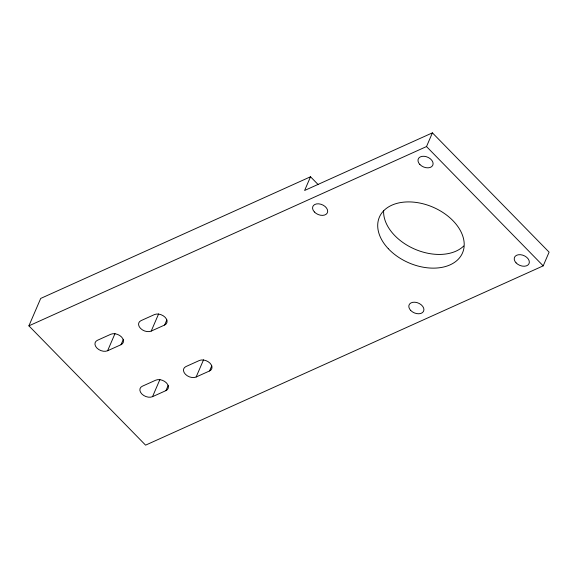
<?xml version="1.0" encoding="UTF-8"?>
<svg xmlns="http://www.w3.org/2000/svg" width="578" height="578" viewBox="0 0 578 578"><rect width="100%" height="100%" fill="white"/><g stroke="black" fill="none" stroke-linecap="round" stroke-linejoin="round"><path stroke-width="0.87" d="M310.516 176.774L304.613 190.48L432.416 132.853L549.1 252.153L543.197 265.858L145.584 445.147L28.9 325.848L40.706 298.436L310.516 176.774L318.088 184.512M107.616 350.745L121.033 344.698A7.919 5.31 23.3 0 0 121.517 336.952A7.919 5.31 23.3 0 0 110.824 334.257L97.407 340.305A7.919 5.31 23.3 0 0 96.916 348.05A7.919 5.31 23.3 0 0 107.616 350.745L114.993 333.607M121.033 344.698L123.244 339.553M151.219 331.078L164.636 325.031A7.919 5.31 23.3 0 0 165.127 317.293A7.919 5.31 23.3 0 0 154.427 314.591L141.01 320.646A7.919 5.31 23.3 0 0 140.526 328.383A7.919 5.31 23.3 0 0 151.219 331.078L158.603 313.948M164.636 325.031L166.854 319.887M152.527 396.667L165.951 390.62A7.919 5.31 23.3 0 0 166.435 382.874A7.919 5.31 23.3 0 0 155.742 380.18L142.318 386.227A7.919 5.31 23.3 0 0 141.834 393.972A7.919 5.31 23.3 0 0 152.527 396.667L159.911 379.536M165.951 390.62L168.162 385.475M196.137 377L209.554 370.953A7.919 5.31 23.3 0 0 210.045 363.215A7.919 5.31 23.3 0 0 199.345 360.513L185.928 366.568A7.919 5.31 23.3 0 0 185.444 374.306A7.919 5.31 23.3 0 0 196.137 377L203.514 359.87M209.554 370.953L211.772 365.816M28.9 325.848L426.513 146.559L432.416 132.853M426.513 146.559L543.197 265.858M463.693 246.026A45.257 30.345 23.3 0 1 414.123 248.865A45.257 30.345 23.3 0 1 383.64 210.414M314.41 211.989A7.919 5.31 23.3 0 0 327.278 212.964A7.919 5.31 23.3 0 0 318.673 203.824A7.919 5.31 23.3 0 0 314.41 211.989M410.655 310.386A7.919 5.31 23.3 0 0 423.522 311.361A7.919 5.31 23.3 0 0 414.917 302.222A7.919 5.31 23.3 0 0 410.655 310.386M419.83 164.448A7.919 5.31 23.3 0 0 432.698 165.431A7.919 5.31 23.3 0 0 424.093 156.284A7.919 5.31 23.3 0 0 419.83 164.448M516.075 262.853A7.919 5.31 23.3 0 0 528.942 263.828A7.919 5.31 23.3 0 0 520.337 254.688A7.919 5.31 23.3 0 0 516.075 262.853M388.315 248.713A45.257 30.345 23.3 0 0 461.865 254.291A45.257 30.345 23.3 0 0 412.678 202.062A45.257 30.345 23.3 0 0 388.315 248.713"/></g></svg>
